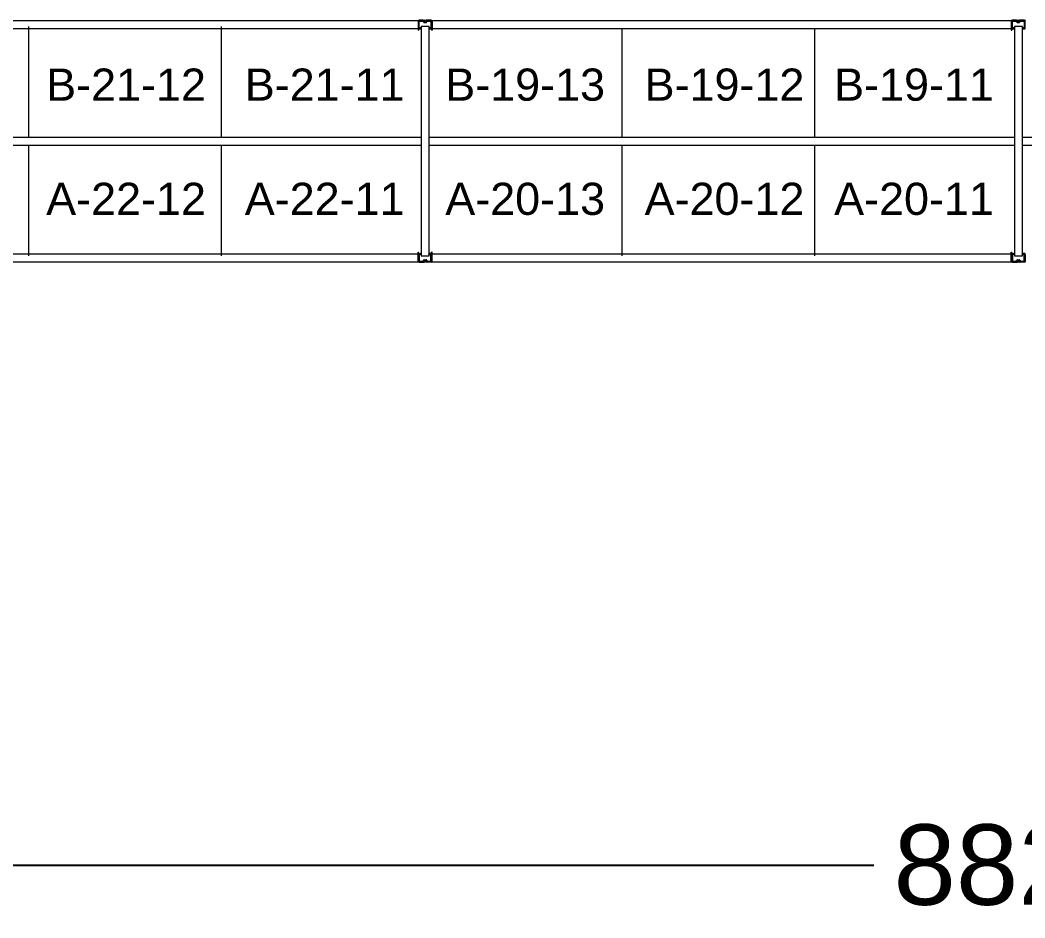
# Model space of a CAD drawing. Header units: inches. Extents: x 2743 to 10591, y -1604 to 5792.
# Drawn here: x 3170.9 to 3421, y 3292.7 to 3516.1 of the extents above; entities that cross this region are included whole.
import ezdxf

# ---------------------------------------------------------------- set-up
doc = ezdxf.new("R2010")
doc.units = ezdxf.units.IN
doc.header["$LTSCALE"] = 0.1875
doc.header["$MEASUREMENT"] = 0
doc.header["$PDMODE"] = 3
doc.header["$PDSIZE"] = 1.5
for name, color, linetype, lineweight in [('22 Dimension', 7, 'Continuous', 5), ('32 Echelle', 160, 'Continuous', 15), ('33 Poutre', 30, 'Continuous', 15)]:
    doc.layers.add(name, color=color, linetype=linetype, lineweight=lineweight)
doc.styles.add('arial', font='')
doc.styles.add('NOTE_GROS', font='', dxfattribs={"height": 20})
doc.styles.get('arial').set_extended_font_data('Arial')
doc.styles.get('NOTE_GROS').set_extended_font_data('SansSerif')
doc.dimstyles.new('Inch-Fraction-GROS', dxfattribs={"dimtxt": 20, "dimasz": 10, "dimexe": 4, "dimexo": 5, "dimgap": 1, "dimtad": 0, "dimtih": 1, "dimtoh": 1, "dimdec": 4, "dimzin": 0, "dimdsep": 46, "dimlunit": 5, "dimtxsty": 'NOTE_GROS', "dimblk": 'OBLIQUE', "dimcen": 0, "dimdle": 6, "dimadec": 1, "dimazin": 2, "dimtfac": 0.5, "dimtdec": 4, "dimtofl": 0, "dimtmove": 0, "dimatfit": 3, "dimfxl": 1, "dimtfillclr": 1, "dimfrac": 1, "dimtolj": 1, "dimtzin": 0, "dimarcsym": 0})

# ---------------------------------------------------------------- blocks, each defined once
blk = doc.blocks.new('_Oblique')
at = {"color": 0, "linetype": 'ByBlock', "lineweight": -2}
blk.add_line((-0.5, -0.5), (0.5, 0.5), dxfattribs=at)
blk = doc.blocks.new('*D119')
at = {"layer": '22 Dimension', "color": 0, "lineweight": -2, "transparency": 16777216}
for p, q in [((2978.21, 3450.98), (2978.21, 3301.85)), ((3860.46, 3450.98), (3860.46, 3301.85)), ((2972.21, 3305.85), (3383.33, 3305.85)), ((3866.46, 3305.85), (3455.33, 3305.85))]:
    blk.add_line(p, q, dxfattribs=at)
at = {"layer": 'Defpoints', "color": 0, "transparency": 16777216}
for p in [(2978.21, 3455.98), (3860.46, 3455.98), (3860.46, 3305.85)]:
    blk.add_point(p, dxfattribs=at)
at = {"layer": '22 Dimension', "color": 0, "lineweight": -2, "transparency": 16777216, "xscale": 10, "yscale": 10, "zscale": 10, "rotation": 180}
blk.add_blockref('_Oblique', (2978.21, 3305.85), dxfattribs=at)
at = {"layer": '22 Dimension', "color": 0, "lineweight": -2, "transparency": 16777216, "xscale": 10, "yscale": 10, "zscale": 10}
blk.add_blockref('_Oblique', (3860.46, 3305.85), dxfattribs=at)
at = {"layer": '22 Dimension', "color": 0, "transparency": 16777216, "insert": (3419.33, 3305.85), "char_height": 20, "attachment_point": 5, "style": 'NOTE_GROS'}
blk.add_mtext('\\A1;882{\\H0.5x;\\S1#4;}', dxfattribs=at)

msp = doc.modelspace()

# ---------------------------------------------------------------- hatches: boundary and pattern name
at = {"layer": '32 Echelle'}
for points in [[(3270.70882, 3513.78941), (3270.70882, 3513.97691), (3270.52132, 3513.97691)], [(3270.70882, 3513.78941), (3270.70882, 3513.97691), (3270.52132, 3513.97691)], [(3272.70882, 3513.78941), (3272.70882, 3513.97691), (3272.89632, 3513.97691)], [(3272.70882, 3513.78941), (3272.70882, 3513.97691), (3272.89632, 3513.97691)], [(3418.33382, 3513.78941), (3418.33382, 3513.97691), (3418.14632, 3513.97691)], [(3418.33382, 3513.78941), (3418.33382, 3513.97691), (3418.14632, 3513.97691)], [(3420.33382, 3513.78941), (3420.33382, 3513.97691), (3420.52132, 3513.97691)], [(3420.33382, 3513.78941), (3420.33382, 3513.97691), (3420.52132, 3513.97691)], [(3270.70882, 3458.16441), (3270.70882, 3457.97691), (3270.52132, 3457.97691)], [(3270.70882, 3458.16441), (3270.70882, 3457.97691), (3270.52132, 3457.97691)], [(3272.70882, 3458.16441), (3272.70882, 3457.97691), (3272.89632, 3457.97691)], [(3272.70882, 3458.16441), (3272.70882, 3457.97691), (3272.89632, 3457.97691)], [(3418.33382, 3458.16441), (3418.33382, 3457.97691), (3418.14632, 3457.97691)], [(3418.33382, 3458.16441), (3418.33382, 3457.97691), (3418.14632, 3457.97691)], [(3420.33382, 3458.16441), (3420.33382, 3457.97691), (3420.52132, 3457.97691)], [(3420.33382, 3458.16441), (3420.33382, 3457.97691), (3420.52132, 3457.97691)]]:
    msp.add_hatch(color=256, dxfattribs=at).paths.add_polyline_path(points)

# ---------------------------------------------------------------- linework, layer by layer
at = {"layer": '22 Dimension'}
for p, q in [((3173.08382, 3486.97691), (3173.08382, 3513.97691)), ((3221.08382, 3486.97691), (3221.08382, 3513.97691)), ((3320.70882, 3486.97691), (3320.70882, 3513.97691)), ((3368.70882, 3486.97691), (3368.70882, 3513.97691)), ((3125.08382, 3486.97691), (3270.70882, 3486.97691)), ((3272.70882, 3486.97691), (3418.33382, 3486.97691)), ((3420.33382, 3486.97691), (3565.95882, 3486.97691)), ((3125.08382, 3484.97691), (3270.70882, 3484.97691)), ((3173.08382, 3457.97691), (3173.08382, 3484.97691)), ((3221.08382, 3457.97691), (3221.08382, 3484.97691)), ((3272.70882, 3484.97691), (3418.33382, 3484.97691)), ((3320.70882, 3457.97691), (3320.70882, 3484.97691)), ((3368.70882, 3457.97691), (3368.70882, 3484.97691)), ((3420.33382, 3484.97691), (3565.95882, 3484.97691))]:
    msp.add_line(p, q, dxfattribs=at)
at = {"layer": '32 Echelle', "linetype": 'Continuous', "lineweight": 25}
for p, q in [((3270.08386, 3515.79316), (3270.08386, 3514.16066)), ((3270.08386, 3515.79316), (3270.08386, 3514.16066)), ((3270.17386, 3514.16066), (3270.17386, 3515.79316)), ((3270.17386, 3514.16066), (3270.17386, 3515.79316)), ((3271.19645, 3515.97691), (3270.26761, 3515.97691)), ((3271.19645, 3515.97691), (3270.26761, 3515.97691)), ((3270.26761, 3515.88691), (3271.19645, 3515.88691)), ((3270.26761, 3515.88691), (3271.19645, 3515.88691)), ((3271.2861, 3515.82057), (3271.33001, 3515.67693)), ((3271.2861, 3515.82057), (3271.33001, 3515.67693)), ((3271.41608, 3515.70325), (3271.37217, 3515.84688)), ((3271.41608, 3515.70325), (3271.37217, 3515.84688)), ((3271.9119, 3515.63691), (3271.50573, 3515.63691)), ((3271.9119, 3515.63691), (3271.50573, 3515.63691)), ((3271.50573, 3515.54691), (3271.9119, 3515.54691)), ((3271.50573, 3515.54691), (3271.9119, 3515.54691)), ((3272.04547, 3515.84688), (3272.00155, 3515.70325)), ((3272.04547, 3515.84688), (3272.00155, 3515.70325)), ((3272.08762, 3515.67693), (3272.13153, 3515.82057)), ((3272.08762, 3515.67693), (3272.13153, 3515.82057)), ((3273.15002, 3515.97691), (3272.22119, 3515.97691)), ((3273.15002, 3515.97691), (3272.22119, 3515.97691)), ((3272.22119, 3515.88691), (3273.15002, 3515.88691)), ((3272.22119, 3515.88691), (3273.15002, 3515.88691)), ((3273.24377, 3515.79316), (3273.24377, 3514.16066)), ((3273.24377, 3515.79316), (3273.24377, 3514.16066)), ((3273.33377, 3514.16066), (3273.33377, 3515.79316)), ((3273.33377, 3514.16066), (3273.33377, 3515.79316)), ((3417.70886, 3515.79316), (3417.70886, 3514.16066)), ((3417.70886, 3515.79316), (3417.70886, 3514.16066)), ((3417.79886, 3514.16066), (3417.79886, 3515.79316)), ((3417.79886, 3514.16066), (3417.79886, 3515.79316)), ((3418.82145, 3515.97691), (3417.89261, 3515.97691)), ((3418.82145, 3515.97691), (3417.89261, 3515.97691)), ((3417.89261, 3515.88691), (3418.82145, 3515.88691)), ((3417.89261, 3515.88691), (3418.82145, 3515.88691)), ((3418.9111, 3515.82057), (3418.95501, 3515.67693)), ((3418.9111, 3515.82057), (3418.95501, 3515.67693)), ((3419.04108, 3515.70325), (3418.99717, 3515.84688)), ((3419.04108, 3515.70325), (3418.99717, 3515.84688)), ((3419.5369, 3515.63691), (3419.13073, 3515.63691)), ((3419.5369, 3515.63691), (3419.13073, 3515.63691)), ((3419.13073, 3515.54691), (3419.5369, 3515.54691)), ((3419.13073, 3515.54691), (3419.5369, 3515.54691)), ((3419.67047, 3515.84688), (3419.62655, 3515.70325)), ((3419.67047, 3515.84688), (3419.62655, 3515.70325)), ((3419.71262, 3515.67693), (3419.75653, 3515.82057)), ((3419.71262, 3515.67693), (3419.75653, 3515.82057)), ((3420.77502, 3515.97691), (3419.84619, 3515.97691)), ((3420.77502, 3515.97691), (3419.84619, 3515.97691)), ((3419.84619, 3515.88691), (3420.77502, 3515.88691)), ((3419.84619, 3515.88691), (3420.77502, 3515.88691)), ((3420.86877, 3515.79316), (3420.86877, 3514.16066)), ((3420.86877, 3515.79316), (3420.86877, 3514.16066)), ((3420.95877, 3514.16066), (3420.95877, 3515.79316)), ((3420.95877, 3514.16066), (3420.95877, 3515.79316)), ((3270.68386, 3514.06691), (3270.26761, 3514.06691)), ((3270.68386, 3514.06691), (3270.26761, 3514.06691)), ((3270.26761, 3513.97691), (3270.68386, 3513.97691)), ((3270.26761, 3513.97691), (3270.68386, 3513.97691)), ((3270.68386, 3513.97691), (3270.68386, 3514.06691)), ((3270.68386, 3513.97691), (3270.68386, 3514.06691)), ((3273.15002, 3514.06691), (3272.73377, 3514.06691)), ((3272.73377, 3514.06691), (3272.73377, 3513.97691)), ((3273.15002, 3514.06691), (3272.73377, 3514.06691)), ((3272.73377, 3514.06691), (3272.73377, 3513.97691)), ((3272.73377, 3513.97691), (3273.15002, 3513.97691)), ((3272.73377, 3513.97691), (3273.15002, 3513.97691)), ((3418.30886, 3514.06691), (3417.89261, 3514.06691)), ((3418.30886, 3514.06691), (3417.89261, 3514.06691)), ((3417.89261, 3513.97691), (3418.30886, 3513.97691)), ((3417.89261, 3513.97691), (3418.30886, 3513.97691)), ((3418.30886, 3513.97691), (3418.30886, 3514.06691)), ((3418.30886, 3513.97691), (3418.30886, 3514.06691)), ((3420.77502, 3514.06691), (3420.35877, 3514.06691)), ((3420.35877, 3514.06691), (3420.35877, 3513.97691)), ((3420.77502, 3514.06691), (3420.35877, 3514.06691)), ((3420.35877, 3514.06691), (3420.35877, 3513.97691)), ((3420.35877, 3513.97691), (3420.77502, 3513.97691)), ((3420.35877, 3513.97691), (3420.77502, 3513.97691)), ((3270.26761, 3457.97691), (3270.68386, 3457.97691)), ((3270.26761, 3457.97691), (3270.68386, 3457.97691)), ((3270.68386, 3457.97691), (3270.68386, 3457.88691)), ((3270.68386, 3457.97691), (3270.68386, 3457.88691)), ((3272.73377, 3457.97691), (3273.15002, 3457.97691)), ((3272.73377, 3457.88691), (3272.73377, 3457.97691)), ((3272.73377, 3457.97691), (3273.15002, 3457.97691)), ((3272.73377, 3457.88691), (3272.73377, 3457.97691)), ((3417.89261, 3457.97691), (3418.30886, 3457.97691)), ((3417.89261, 3457.97691), (3418.30886, 3457.97691)), ((3418.30886, 3457.97691), (3418.30886, 3457.88691)), ((3418.30886, 3457.97691), (3418.30886, 3457.88691)), ((3420.35877, 3457.97691), (3420.77502, 3457.97691)), ((3420.35877, 3457.88691), (3420.35877, 3457.97691)), ((3420.35877, 3457.97691), (3420.77502, 3457.97691)), ((3420.35877, 3457.88691), (3420.35877, 3457.97691)), ((3270.08386, 3456.16066), (3270.08386, 3457.79316)), ((3270.08386, 3456.16066), (3270.08386, 3457.79316)), ((3270.17386, 3457.79316), (3270.17386, 3456.16066)), ((3270.17386, 3457.79316), (3270.17386, 3456.16066)), ((3270.68386, 3457.88691), (3270.26761, 3457.88691)), ((3270.68386, 3457.88691), (3270.26761, 3457.88691)), ((3270.26761, 3456.06691), (3271.19645, 3456.06691)), ((3270.26761, 3456.06691), (3271.19645, 3456.06691)), ((3271.19645, 3455.97691), (3270.26761, 3455.97691)), ((3271.19645, 3455.97691), (3270.26761, 3455.97691)), ((3271.2861, 3456.13325), (3271.33001, 3456.27688)), ((3271.2861, 3456.13325), (3271.33001, 3456.27688)), ((3271.41608, 3456.25057), (3271.37217, 3456.10693)), ((3271.41608, 3456.25057), (3271.37217, 3456.10693)), ((3271.50573, 3456.40691), (3271.9119, 3456.40691)), ((3271.50573, 3456.40691), (3271.9119, 3456.40691)), ((3271.9119, 3456.31691), (3271.50573, 3456.31691)), ((3271.9119, 3456.31691), (3271.50573, 3456.31691)), ((3272.04547, 3456.10693), (3272.00155, 3456.25057)), ((3272.04547, 3456.10693), (3272.00155, 3456.25057)), ((3272.08762, 3456.27688), (3272.13153, 3456.13325)), ((3272.08762, 3456.27688), (3272.13153, 3456.13325)), ((3272.22119, 3456.06691), (3273.15002, 3456.06691)), ((3272.22119, 3456.06691), (3273.15002, 3456.06691)), ((3273.15002, 3455.97691), (3272.22119, 3455.97691)), ((3273.15002, 3455.97691), (3272.22119, 3455.97691)), ((3273.15002, 3457.88691), (3272.73377, 3457.88691)), ((3273.15002, 3457.88691), (3272.73377, 3457.88691)), ((3273.24377, 3456.16066), (3273.24377, 3457.79316)), ((3273.24377, 3456.16066), (3273.24377, 3457.79316)), ((3273.33377, 3457.79316), (3273.33377, 3456.16066)), ((3273.33377, 3457.79316), (3273.33377, 3456.16066)), ((3417.70886, 3456.16066), (3417.70886, 3457.79316)), ((3417.70886, 3456.16066), (3417.70886, 3457.79316)), ((3417.79886, 3457.79316), (3417.79886, 3456.16066)), ((3417.79886, 3457.79316), (3417.79886, 3456.16066)), ((3418.30886, 3457.88691), (3417.89261, 3457.88691)), ((3418.30886, 3457.88691), (3417.89261, 3457.88691)), ((3417.89261, 3456.06691), (3418.82145, 3456.06691)), ((3417.89261, 3456.06691), (3418.82145, 3456.06691)), ((3418.82145, 3455.97691), (3417.89261, 3455.97691)), ((3418.82145, 3455.97691), (3417.89261, 3455.97691)), ((3418.9111, 3456.13325), (3418.95501, 3456.27688)), ((3418.9111, 3456.13325), (3418.95501, 3456.27688)), ((3419.04108, 3456.25057), (3418.99717, 3456.10693)), ((3419.04108, 3456.25057), (3418.99717, 3456.10693)), ((3419.13073, 3456.40691), (3419.5369, 3456.40691)), ((3419.13073, 3456.40691), (3419.5369, 3456.40691)), ((3419.5369, 3456.31691), (3419.13073, 3456.31691)), ((3419.5369, 3456.31691), (3419.13073, 3456.31691)), ((3419.67047, 3456.10693), (3419.62655, 3456.25057)), ((3419.67047, 3456.10693), (3419.62655, 3456.25057)), ((3419.71262, 3456.27688), (3419.75653, 3456.13325)), ((3419.71262, 3456.27688), (3419.75653, 3456.13325)), ((3419.84619, 3456.06691), (3420.77502, 3456.06691)), ((3419.84619, 3456.06691), (3420.77502, 3456.06691)), ((3420.77502, 3455.97691), (3419.84619, 3455.97691)), ((3420.77502, 3455.97691), (3419.84619, 3455.97691)), ((3420.77502, 3457.88691), (3420.35877, 3457.88691)), ((3420.77502, 3457.88691), (3420.35877, 3457.88691)), ((3420.86877, 3456.16066), (3420.86877, 3457.79316)), ((3420.86877, 3456.16066), (3420.86877, 3457.79316)), ((3420.95877, 3457.79316), (3420.95877, 3456.16066)), ((3420.95877, 3457.79316), (3420.95877, 3456.16066))]:
    msp.add_line(p, q, dxfattribs=at)
at = {"layer": '32 Echelle'}
for p, q in [((3173.08382, 3486.97691), (3173.08382, 3514.47691)), ((3221.08382, 3486.97691), (3221.08382, 3514.47691)), ((3270.70882, 3513.97691), (3270.52132, 3513.97691)), ((3270.70882, 3513.78941), (3270.52132, 3513.97691)), ((3270.70882, 3513.97691), (3270.52132, 3513.97691)), ((3270.70882, 3513.78941), (3270.52132, 3513.97691)), ((3272.70882, 3514.47691), (3270.70882, 3514.47691)), ((3270.70882, 3514.47691), (3270.70882, 3457.47691)), ((3272.70882, 3514.47691), (3270.70882, 3514.47691)), ((3270.70882, 3514.47691), (3270.70882, 3457.47691)), ((3270.70882, 3513.78941), (3270.70882, 3513.97691)), ((3270.70882, 3513.78941), (3270.70882, 3513.97691)), ((3272.70882, 3457.47691), (3272.70882, 3514.47691)), ((3272.70882, 3457.47691), (3272.70882, 3514.47691)), ((3272.70882, 3513.97691), (3272.89632, 3513.97691)), ((3272.70882, 3513.78941), (3272.70882, 3513.97691)), ((3272.70882, 3513.78941), (3272.89632, 3513.97691)), ((3272.70882, 3513.97691), (3272.89632, 3513.97691)), ((3272.70882, 3513.78941), (3272.70882, 3513.97691)), ((3272.70882, 3513.78941), (3272.89632, 3513.97691)), ((3320.70882, 3486.97691), (3320.70882, 3513.97691)), ((3368.70882, 3486.97691), (3368.70882, 3513.97691)), ((3418.33382, 3513.97691), (3418.14632, 3513.97691)), ((3418.33382, 3513.78941), (3418.14632, 3513.97691)), ((3418.33382, 3513.97691), (3418.14632, 3513.97691)), ((3418.33382, 3513.78941), (3418.14632, 3513.97691)), ((3420.33382, 3514.47691), (3418.33382, 3514.47691)), ((3418.33382, 3514.47691), (3418.33382, 3457.47691)), ((3420.33382, 3514.47691), (3418.33382, 3514.47691)), ((3418.33382, 3514.47691), (3418.33382, 3457.47691)), ((3418.33382, 3513.78941), (3418.33382, 3513.97691)), ((3418.33382, 3513.78941), (3418.33382, 3513.97691)), ((3420.33382, 3457.47691), (3420.33382, 3514.47691)), ((3420.33382, 3457.47691), (3420.33382, 3514.47691)), ((3420.33382, 3513.97691), (3420.52132, 3513.97691)), ((3420.33382, 3513.78941), (3420.33382, 3513.97691)), ((3420.33382, 3513.78941), (3420.52132, 3513.97691)), ((3420.33382, 3513.97691), (3420.52132, 3513.97691)), ((3420.33382, 3513.78941), (3420.33382, 3513.97691)), ((3420.33382, 3513.78941), (3420.52132, 3513.97691)), ((3173.08382, 3457.47691), (3173.08382, 3484.97691)), ((3221.08382, 3457.47691), (3221.08382, 3484.97691)), ((3320.70882, 3457.47691), (3320.70882, 3484.97691)), ((3368.70882, 3457.47691), (3368.70882, 3484.97691)), ((3270.70882, 3458.16441), (3270.52132, 3457.97691)), ((3270.70882, 3458.16441), (3270.52132, 3457.97691)), ((3270.70882, 3457.97691), (3270.52132, 3457.97691)), ((3270.70882, 3457.97691), (3270.52132, 3457.97691)), ((3270.70882, 3458.16441), (3270.70882, 3457.97691)), ((3270.70882, 3458.16441), (3270.70882, 3457.97691)), ((3272.70882, 3458.16441), (3272.70882, 3457.97691)), ((3272.70882, 3458.16441), (3272.89632, 3457.97691)), ((3272.70882, 3458.16441), (3272.70882, 3457.97691)), ((3272.70882, 3458.16441), (3272.89632, 3457.97691)), ((3272.70882, 3457.97691), (3272.89632, 3457.97691)), ((3272.70882, 3457.97691), (3272.89632, 3457.97691)), ((3418.33382, 3458.16441), (3418.14632, 3457.97691)), ((3418.33382, 3458.16441), (3418.14632, 3457.97691)), ((3418.33382, 3457.97691), (3418.14632, 3457.97691)), ((3418.33382, 3457.97691), (3418.14632, 3457.97691)), ((3418.33382, 3458.16441), (3418.33382, 3457.97691)), ((3418.33382, 3458.16441), (3418.33382, 3457.97691)), ((3420.33382, 3458.16441), (3420.33382, 3457.97691)), ((3420.33382, 3458.16441), (3420.52132, 3457.97691)), ((3420.33382, 3458.16441), (3420.33382, 3457.97691)), ((3420.33382, 3458.16441), (3420.52132, 3457.97691)), ((3420.33382, 3457.97691), (3420.52132, 3457.97691)), ((3420.33382, 3457.97691), (3420.52132, 3457.97691)), ((3270.70882, 3457.47691), (3272.70882, 3457.47691)), ((3270.70882, 3457.47691), (3272.70882, 3457.47691)), ((3418.33382, 3457.47691), (3420.33382, 3457.47691)), ((3418.33382, 3457.47691), (3420.33382, 3457.47691))]:
    msp.add_line(p, q, dxfattribs=at)
at = {"layer": '32 Echelle', "linetype": 'Continuous', "lineweight": 25}
for centre, radius, start, end in [((3270.26761, 3515.79316), 0.18375, 90, 180), ((3270.26761, 3515.79316), 0.18375, 90, 180), ((3270.26761, 3515.79316), 0.09375, 90, 180), ((3270.26761, 3515.79316), 0.09375, 90, 180), ((3271.19645, 3515.79316), 0.18375, 17, 90), ((3271.19645, 3515.79316), 0.18375, 17, 90), ((3271.19645, 3515.79316), 0.09375, 17, 90), ((3271.19645, 3515.79316), 0.09375, 17, 90), ((3271.50573, 3515.73066), 0.18375, 197, 270), ((3271.50573, 3515.73066), 0.18375, 197, 270), ((3271.50573, 3515.73066), 0.09375, 197, 270), ((3271.50573, 3515.73066), 0.09375, 197, 270), ((3271.9119, 3515.73066), 0.09375, 270, 343), ((3271.9119, 3515.73066), 0.09375, 270, 343), ((3271.9119, 3515.73066), 0.18375, 270, 343), ((3271.9119, 3515.73066), 0.18375, 270, 343), ((3272.22119, 3515.79316), 0.18375, 90, 163), ((3272.22119, 3515.79316), 0.18375, 90, 163), ((3272.22119, 3515.79316), 0.09375, 90, 163), ((3272.22119, 3515.79316), 0.09375, 90, 163), ((3273.15002, 3515.79316), 0.18375, 0, 90), ((3273.15002, 3515.79316), 0.18375, 0, 90), ((3273.15002, 3515.79316), 0.09375, 0, 90), ((3273.15002, 3515.79316), 0.09375, 0, 90), ((3417.89261, 3515.79316), 0.18375, 90, 180), ((3417.89261, 3515.79316), 0.18375, 90, 180), ((3417.89261, 3515.79316), 0.09375, 90, 180), ((3417.89261, 3515.79316), 0.09375, 90, 180), ((3418.82145, 3515.79316), 0.18375, 17, 90), ((3418.82145, 3515.79316), 0.18375, 17, 90), ((3418.82145, 3515.79316), 0.09375, 17, 90), ((3418.82145, 3515.79316), 0.09375, 17, 90), ((3419.13073, 3515.73066), 0.18375, 197, 270), ((3419.13073, 3515.73066), 0.18375, 197, 270), ((3419.13073, 3515.73066), 0.09375, 197, 270), ((3419.13073, 3515.73066), 0.09375, 197, 270), ((3419.5369, 3515.73066), 0.09375, 270, 343), ((3419.5369, 3515.73066), 0.09375, 270, 343), ((3419.5369, 3515.73066), 0.18375, 270, 343), ((3419.5369, 3515.73066), 0.18375, 270, 343), ((3419.84619, 3515.79316), 0.18375, 90, 163), ((3419.84619, 3515.79316), 0.18375, 90, 163), ((3419.84619, 3515.79316), 0.09375, 90, 163), ((3419.84619, 3515.79316), 0.09375, 90, 163), ((3420.77502, 3515.79316), 0.18375, 0, 90), ((3420.77502, 3515.79316), 0.18375, 0, 90), ((3420.77502, 3515.79316), 0.09375, 0, 90), ((3420.77502, 3515.79316), 0.09375, 0, 90), ((3270.26761, 3514.16066), 0.18375, 180, 270), ((3270.26761, 3514.16066), 0.18375, 180, 270), ((3270.26761, 3514.16066), 0.09375, 180, 270), ((3270.26761, 3514.16066), 0.09375, 180, 270), ((3273.15002, 3514.16066), 0.09375, 270, 0), ((3273.15002, 3514.16066), 0.18375, 270, 0), ((3273.15002, 3514.16066), 0.09375, 270, 0), ((3273.15002, 3514.16066), 0.18375, 270, 0), ((3417.89261, 3514.16066), 0.18375, 180, 270), ((3417.89261, 3514.16066), 0.18375, 180, 270), ((3417.89261, 3514.16066), 0.09375, 180, 270), ((3417.89261, 3514.16066), 0.09375, 180, 270), ((3420.77502, 3514.16066), 0.09375, 270, 0), ((3420.77502, 3514.16066), 0.18375, 270, 0), ((3420.77502, 3514.16066), 0.09375, 270, 0), ((3420.77502, 3514.16066), 0.18375, 270, 0), ((3270.26761, 3457.79316), 0.18375, 90, 180), ((3270.26761, 3457.79316), 0.18375, 90, 180), ((3273.15002, 3457.79316), 0.18375, 0, 90), ((3273.15002, 3457.79316), 0.18375, 0, 90), ((3417.89261, 3457.79316), 0.18375, 90, 180), ((3417.89261, 3457.79316), 0.18375, 90, 180), ((3420.77502, 3457.79316), 0.18375, 0, 90), ((3420.77502, 3457.79316), 0.18375, 0, 90), ((3270.26761, 3456.16066), 0.18375, 180, 270), ((3270.26761, 3456.16066), 0.18375, 180, 270), ((3270.26761, 3457.79316), 0.09375, 90, 180), ((3270.26761, 3457.79316), 0.09375, 90, 180), ((3270.26761, 3456.16066), 0.09375, 180, 270), ((3270.26761, 3456.16066), 0.09375, 180, 270), ((3271.19645, 3456.16066), 0.09375, 270, 343), ((3271.19645, 3456.16066), 0.09375, 270, 343), ((3271.19645, 3456.16066), 0.18375, 270, 343), ((3271.19645, 3456.16066), 0.18375, 270, 343), ((3271.50573, 3456.22316), 0.18375, 90, 163), ((3271.50573, 3456.22316), 0.18375, 90, 163), ((3271.50573, 3456.22316), 0.09375, 90, 163), ((3271.50573, 3456.22316), 0.09375, 90, 163), ((3271.9119, 3456.22316), 0.18375, 17, 90), ((3271.9119, 3456.22316), 0.18375, 17, 90), ((3271.9119, 3456.22316), 0.09375, 17, 90), ((3271.9119, 3456.22316), 0.09375, 17, 90), ((3272.22119, 3456.16066), 0.18375, 197, 270), ((3272.22119, 3456.16066), 0.18375, 197, 270), ((3272.22119, 3456.16066), 0.09375, 197, 270), ((3272.22119, 3456.16066), 0.09375, 197, 270), ((3273.15002, 3457.79316), 0.09375, 0, 90), ((3273.15002, 3457.79316), 0.09375, 0, 90), ((3273.15002, 3456.16066), 0.09375, 270, 0), ((3273.15002, 3456.16066), 0.18375, 270, 0), ((3273.15002, 3456.16066), 0.09375, 270, 0), ((3273.15002, 3456.16066), 0.18375, 270, 0), ((3417.89261, 3456.16066), 0.18375, 180, 270), ((3417.89261, 3456.16066), 0.18375, 180, 270), ((3417.89261, 3457.79316), 0.09375, 90, 180), ((3417.89261, 3457.79316), 0.09375, 90, 180), ((3417.89261, 3456.16066), 0.09375, 180, 270), ((3417.89261, 3456.16066), 0.09375, 180, 270), ((3418.82145, 3456.16066), 0.09375, 270, 343), ((3418.82145, 3456.16066), 0.09375, 270, 343), ((3418.82145, 3456.16066), 0.18375, 270, 343), ((3418.82145, 3456.16066), 0.18375, 270, 343), ((3419.13073, 3456.22316), 0.18375, 90, 163), ((3419.13073, 3456.22316), 0.18375, 90, 163), ((3419.13073, 3456.22316), 0.09375, 90, 163), ((3419.13073, 3456.22316), 0.09375, 90, 163), ((3419.5369, 3456.22316), 0.18375, 17, 90), ((3419.5369, 3456.22316), 0.18375, 17, 90), ((3419.5369, 3456.22316), 0.09375, 17, 90), ((3419.5369, 3456.22316), 0.09375, 17, 90), ((3419.84619, 3456.16066), 0.18375, 197, 270), ((3419.84619, 3456.16066), 0.18375, 197, 270), ((3419.84619, 3456.16066), 0.09375, 197, 270), ((3419.84619, 3456.16066), 0.09375, 197, 270), ((3420.77502, 3457.79316), 0.09375, 0, 90), ((3420.77502, 3457.79316), 0.09375, 0, 90), ((3420.77502, 3456.16066), 0.09375, 270, 0), ((3420.77502, 3456.16066), 0.18375, 270, 0), ((3420.77502, 3456.16066), 0.09375, 270, 0), ((3420.77502, 3456.16066), 0.18375, 270, 0)]:
    msp.add_arc(centre, radius, start, end, dxfattribs=at)
at = {"layer": '33 Poutre'}
for p, q in [((3125.83382, 3515.97691), (3269.95882, 3515.97691)), ((3269.95882, 3515.97691), (3269.95882, 3513.97691)), ((3269.95882, 3515.85191), (3269.95882, 3513.59591)), ((3270.07782, 3515.85191), (3270.07782, 3513.59591)), ((3270.20282, 3516.09591), (3271.46482, 3516.09591)), ((3271.46482, 3515.97691), (3270.20282, 3515.97691)), ((3271.58982, 3515.63691), (3271.58982, 3515.85191)), ((3271.58982, 3515.63691), (3271.70882, 3515.63691)), ((3271.70882, 3515.63691), (3271.70882, 3515.85191)), ((3271.70882, 3515.63691), (3271.70882, 3515.85191)), ((3271.82782, 3515.63691), (3271.70882, 3515.63691)), ((3271.82782, 3515.63691), (3271.82782, 3515.85191)), ((3273.21482, 3516.09591), (3271.95282, 3516.09591)), ((3271.95282, 3515.97691), (3273.21482, 3515.97691)), ((3273.33982, 3515.85191), (3273.33982, 3513.59591)), ((3273.45882, 3515.97691), (3417.58382, 3515.97691)), ((3273.45882, 3515.97691), (3273.45882, 3513.97691)), ((3273.45882, 3515.85191), (3273.45882, 3513.59591)), ((3417.58382, 3515.97691), (3417.58382, 3513.97691)), ((3417.58382, 3515.85191), (3417.58382, 3513.59591)), ((3417.70282, 3515.85191), (3417.70282, 3513.59591)), ((3417.82782, 3516.09591), (3419.08982, 3516.09591)), ((3419.08982, 3515.97691), (3417.82782, 3515.97691)), ((3419.21482, 3515.63691), (3419.21482, 3515.85191)), ((3419.21482, 3515.63691), (3419.33382, 3515.63691)), ((3419.33382, 3515.63691), (3419.33382, 3515.85191)), ((3419.33382, 3515.63691), (3419.33382, 3515.85191)), ((3419.45282, 3515.63691), (3419.33382, 3515.63691)), ((3419.45282, 3515.63691), (3419.45282, 3515.85191)), ((3420.83982, 3516.09591), (3419.57782, 3516.09591)), ((3419.57782, 3515.97691), (3420.83982, 3515.97691)), ((3125.83382, 3513.97691), (3269.95882, 3513.97691)), ((3269.95882, 3513.59591), (3270.07782, 3513.59591)), ((3273.45882, 3513.59591), (3273.33982, 3513.59591)), ((3273.45882, 3513.97691), (3417.58382, 3513.97691)), ((3417.58382, 3513.59591), (3417.70282, 3513.59591)), ((3125.83382, 3457.97691), (3269.95882, 3457.97691)), ((3269.95882, 3456.10191), (3269.95882, 3458.35791)), ((3269.95882, 3458.35791), (3270.07782, 3458.35791)), ((3269.95882, 3455.97691), (3269.95882, 3457.97691)), ((3270.07782, 3456.10191), (3270.07782, 3458.35791)), ((3273.45882, 3458.35791), (3273.33982, 3458.35791)), ((3273.33982, 3456.10191), (3273.33982, 3458.35791)), ((3273.45882, 3456.10191), (3273.45882, 3458.35791)), ((3273.45882, 3457.97691), (3417.58382, 3457.97691)), ((3273.45882, 3455.97691), (3273.45882, 3457.97691)), ((3417.58382, 3456.10191), (3417.58382, 3458.35791)), ((3417.58382, 3458.35791), (3417.70282, 3458.35791)), ((3417.58382, 3455.97691), (3417.58382, 3457.97691)), ((3417.70282, 3456.10191), (3417.70282, 3458.35791)), ((3125.83382, 3455.97691), (3269.95882, 3455.97691)), ((3271.46482, 3455.97691), (3270.20282, 3455.97691)), ((3270.20282, 3455.85791), (3271.46482, 3455.85791)), ((3271.58982, 3456.31691), (3271.58982, 3456.10191)), ((3271.58982, 3456.31691), (3271.70882, 3456.31691)), ((3271.70882, 3456.31691), (3271.70882, 3456.10191)), ((3271.70882, 3456.31691), (3271.70882, 3456.10191)), ((3271.82782, 3456.31691), (3271.70882, 3456.31691)), ((3271.82782, 3456.31691), (3271.82782, 3456.10191)), ((3271.95282, 3455.97691), (3273.21482, 3455.97691)), ((3273.21482, 3455.85791), (3271.95282, 3455.85791)), ((3273.45882, 3455.97691), (3417.58382, 3455.97691)), ((3419.08982, 3455.97691), (3417.82782, 3455.97691)), ((3417.82782, 3455.85791), (3419.08982, 3455.85791)), ((3419.21482, 3456.31691), (3419.21482, 3456.10191)), ((3419.21482, 3456.31691), (3419.33382, 3456.31691)), ((3419.33382, 3456.31691), (3419.33382, 3456.10191)), ((3419.33382, 3456.31691), (3419.33382, 3456.10191)), ((3419.45282, 3456.31691), (3419.33382, 3456.31691)), ((3419.45282, 3456.31691), (3419.45282, 3456.10191)), ((3419.57782, 3455.97691), (3420.83982, 3455.97691)), ((3420.83982, 3455.85791), (3419.57782, 3455.85791))]:
    msp.add_line(p, q, dxfattribs=at)
for centre, radius, start, end in [((3270.20282, 3515.85191), 0.244, 90, 180), ((3270.20282, 3515.85191), 0.125, 90, 180), ((3271.46482, 3515.85191), 0.244, 0, 90), ((3271.46482, 3515.85191), 0.125, 0, 90), ((3271.95282, 3515.85191), 0.244, 90, 180), ((3271.95282, 3515.85191), 0.125, 90, 180), ((3273.21482, 3515.85191), 0.244, 0, 90), ((3273.21482, 3515.85191), 0.125, 0, 90), ((3417.82782, 3515.85191), 0.244, 90, 180), ((3417.82782, 3515.85191), 0.125, 90, 180), ((3419.08982, 3515.85191), 0.244, 0, 90), ((3419.08982, 3515.85191), 0.125, 0, 90), ((3419.57782, 3515.85191), 0.244, 90, 180), ((3419.57782, 3515.85191), 0.125, 90, 180), ((3420.83982, 3515.85191), 0.244, 0, 90), ((3420.83982, 3515.85191), 0.125, 0, 90), ((3270.20282, 3456.10191), 0.244, 180, 270), ((3270.20282, 3456.10191), 0.125, 180, 270), ((3271.46482, 3456.10191), 0.125, 270, 0), ((3271.46482, 3456.10191), 0.244, 270, 0), ((3271.95282, 3456.10191), 0.244, 180, 270), ((3271.95282, 3456.10191), 0.125, 180, 270), ((3273.21482, 3456.10191), 0.244, 270, 0), ((3273.21482, 3456.10191), 0.125, 270, 0), ((3417.82782, 3456.10191), 0.244, 180, 270), ((3417.82782, 3456.10191), 0.125, 180, 270), ((3419.08982, 3456.10191), 0.125, 270, 0), ((3419.08982, 3456.10191), 0.244, 270, 0), ((3419.57782, 3456.10191), 0.244, 180, 270), ((3419.57782, 3456.10191), 0.125, 180, 270), ((3420.83982, 3456.10191), 0.244, 270, 0), ((3420.83982, 3456.10191), 0.125, 270, 0)]:
    msp.add_arc(centre, radius, start, end, dxfattribs=at)

# ---------------------------------------------------------------- texts
at = {"layer": '22 Dimension', "char_height": 8, "attachment_point": 1, "style": 'arial'}
for s, insert in [('{\\fArial Unicode MS|b0|i0|c0|p2;\\C8;B-21-12}', (3177.42095, 3504.04136)), ('{\\fArial Unicode MS|b0|i0|c0|p2;\\C8;B-21-11}', (3226.83748, 3504.04136)), ('{\\fArial Unicode MS|b0|i0|c0|p2;\\C8;B-19-13}', (3276.72746, 3504.04136)), ('{\\fArial Unicode MS|b0|i0|c0|p2;\\C8;B-19-12}', (3326.3319, 3504.04136)), ('{\\fArial Unicode MS|b0|i0|c0|p2;\\C8;B-19-11}', (3373.49369, 3504.04136)), ('{\\fArial Unicode MS|b0|i0|c0|p2;\\C8;A-22-12}', (3177.42095, 3475.6319)), ('{\\fArial Unicode MS|b0|i0|c0|p2;\\C8;A-22-11}', (3226.83748, 3475.6319)), ('{\\fArial Unicode MS|b0|i0|c0|p2;\\C8;A-20-13}', (3276.72746, 3475.6319)), ('{\\fArial Unicode MS|b0|i0|c0|p2;\\C8;A-20-12}', (3326.3319, 3475.6319)), ('{\\fArial Unicode MS|b0|i0|c0|p2;\\C8;A-20-11}', (3373.49369, 3475.6319))]:
    msp.add_mtext_dynamic_manual_height_columns(s, width=68.8901007, gutter_width=5, heights=[0], dxfattribs=dict(at, insert=insert))

# ---------------------------------------------------------------- dimensions: what is measured, and where the dimension line sits
at = {"layer": '22 Dimension', "color": 7}
dim = msp.add_linear_dim(base=(3860.45882, 3305.85112), p1=(2978.20882, 3455.97691), p2=(3860.45882, 3455.97691), dimstyle='Inch-Fraction-GROS', dxfattribs=at)
dim.commit()
dim.dimension.update_dxf_attribs({"geometry": '*D119', "text_midpoint": (3419.33382, 3305.85112)})

doc.saveas('drawing.dxf')
